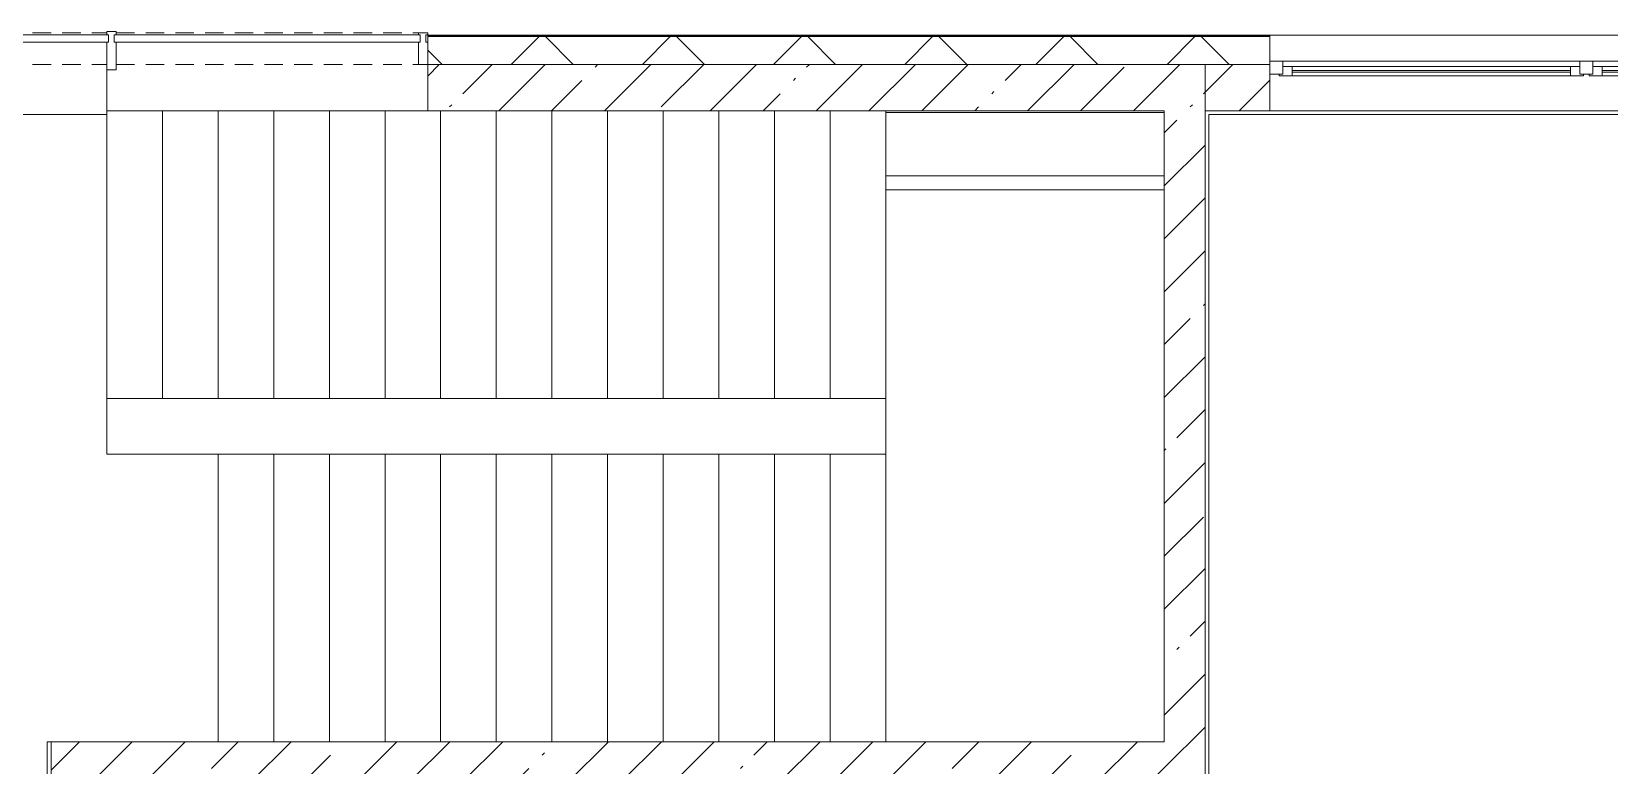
# Model space of a CAD drawing. Header units: millimetres. Extents: x 2623 to 211276, y -8553 to 29000.
# Drawn here: x 178741 to 187246, y 17623 to 21577 of the extents above; entities that cross this region are included whole.
import ezdxf

# ---------------------------------------------------------------- set-up
doc = ezdxf.new("R2010")
doc.units = ezdxf.units.MM
doc.linetypes.add('200_ШТРИХ__ш1_п0_6_', pattern=[160, 100, -60])
for name, color, linetype, lineweight in [('A-DETL-MBND-1', 7, '200_ШТРИХ__ш1_п0_6_', 9), ('A-GLAZ-1', 7, 'Continuous', 5), ('A-GLAZ-CWMG-1', 7, 'Continuous', 5), ('A-WALL', 7, 'Continuous', 9), ('A-WALL-3', 7, 'Continuous', 5), ('I-WALL-3', 7, 'Continuous', 5), ('S-STRS-1', 7, 'Continuous', 5)]:
    doc.layers.add(name, color=color, linetype=linetype, lineweight=lineweight)
doc.layers.add('A-FLOR-3', color=7, linetype='Continuous', lineweight=5, true_color=0xaaaaaa)
pattern_1 = [(45, (84266.1, 0), (-285.1231, 285.1231), []), (45, (84551.2, 0), (-285.1231, 285.1231), [504.031, -100.806, 16.764, -84.042])]

# ---------------------------------------------------------------- blocks, each defined once
blk = doc.blocks.new('120_Окно_СКБ_2Ст_Фрамуга сверху - 120_Окно_СКБ_2Ст_2300х2500_h_ ДОО-19727959-3_1_1_птичка')
at = {"layer": 'A-GLAZ-1'}
for p, q in [((-1150, -127), (-1150, -57)), ((-1150, -57), (-1080, -57)), ((1150, -57), (-1150, -57)), ((-1080, -57), (-1080, -127)), ((-1080, -57), (1080, -57)), ((520, -127), (520, -57)), ((520, -57), (590, -57)), ((590, -57), (590, -127)), ((1080, -127), (1080, -57)), ((1080, -57), (1150, -57)), ((1150, -57), (1150, -127)), ((-1080, -127), (-1150, -127)), ((-1150, -127), (-1100, -127)), ((-1080, -127), (-1100, -127)), ((-1100, -127), (-1100, -137)), ((-1100, -137), (540, -137)), ((540, -137), (-1100, -137)), ((520, -87), (-1080, -87)), ((-1080, -87), (-1080, -127)), ((-1030, -137), (-1030, -87)), ((-1030, -107), (470, -107)), ((470, -117), (-1030, -117)), ((470, -137), (470, -87)), ((520, -127), (520, -87)), ((590, -127), (520, -127)), ((540, -127), (520, -127)), ((540, -127), (570, -127)), ((540, -127), (570, -127)), ((540, -137), (540, -127)), ((590, -127), (570, -127)), ((570, -127), (570, -137)), ((570, -137), (1100, -137)), ((1100, -137), (570, -137)), ((1080, -87), (590, -87)), ((590, -87), (590, -127)), ((640, -137), (640, -87)), ((640, -107), (1030, -107)), ((1030, -117), (640, -117)), ((1030, -137), (1030, -87)), ((1080, -127), (1080, -87)), ((1150, -127), (1080, -127)), ((1100, -127), (1080, -127)), ((1100, -127), (1150, -127)), ((1100, -137), (1100, -127))]:
    blk.add_line(p, q, dxfattribs=at)
blk = doc.blocks.new('PNS_Панель прямоугольная - Нр_Стекло - 40мм-22855911-3_1_1_птичка')
at = {"layer": 'A-GLAZ-1'}
h = blk.add_hatch(dxfattribs=at)
h.set_pattern_fill('FP_129', color=256, style=0, pattern_type=2)
h.set_pattern_definition([(45, (-94620, -21060), (-1414.214, 1414.214), [1000, -3000]), (45, (-95620, -21560), (-1414.214, 1414.214), [3000, -1000]), (45, (-93620, -22060), (-1414.214, 1414.214), [1000, -3000])])
h.paths.add_polyline_path([(760, -40), (770, -40), (770, 0), (-770, 0), (-770, -40), (37.1, -40)])
for p, q in [((-770, 0), (770, 0)), ((760, 0), (-770, 0)), ((-760, -40), (760, -40))]:
    blk.add_line(p, q, dxfattribs=at)
blk = doc.blocks.new('Прямоугольный импост - Импост структурный с накладкой - 170мм-22855901-3_1_1_птичка')
at = {"layer": 'A-DETL-MBND-1'}
for p, q in [((93360, 21560), (93360, 21570)), ((93360, 21570), (94880, 21570)), ((93360, 21400), (94880, 21400))]:
    blk.add_line(p, q, dxfattribs=at)
blk = doc.blocks.new('Прямоугольный импост - Импост структурный с накладкой - 170мм-22854936-3_1_1_птичка')
at = {"layer": 'A-GLAZ-CWMG-1'}
for p, q in [((-50, 40), (-50, 160)), ((-50, 160), (0, 160)), ((0, 160), (0, 40)), ((-40, 40), (-50, 40)), ((-50, -10), (-50, 0)), ((-50, 0), (-40, 0)), ((-40, 0), (-40, 40)), ((-10, 40), (-10, 0)), ((0, 40), (-10, 40)), ((-10, 0), (0, 0)), ((0, 0), (0, -10)), ((0, -10), (-50, -10))]:
    blk.add_line(p, q, dxfattribs=at)
blk = doc.blocks.new('PNS_Панель прямоугольная1 - Нр_Стекло - 40мм-23689159-3_1_1_птичка')
at = {"layer": 'A-GLAZ-1'}
for p, q in [((-825, 0), (825, 0)), ((825, 0), (-815, 0)), ((-815, -40), (815, -40))]:
    blk.add_line(p, q, dxfattribs=at)
blk = doc.blocks.new('Прямоугольный импост - Импост структурный с накладкой - 170мм-23689141-3_1_1_птичка')
at = {"layer": 'A-DETL-MBND-1'}
for p, q in [((94930, 21570), (96560, 21570)), ((96560, 21570), (96560, 21560)), ((94930, 21400), (96560, 21400))]:
    blk.add_line(p, q, dxfattribs=at)
blk = doc.blocks.new('Прямоугольный импост - Импост структурный с накладкой - 190мм-22854925-3_1_1_птичка')
at = {"layer": 'A-GLAZ-CWMG-1'}
for p, q in [((-25, 40), (-25, 190)), ((-25, 190), (25, 190)), ((25, 190), (25, 40)), ((-15, 40), (-25, 40)), ((-25, -17), (-25, 0)), ((-25, 0), (-15, 0)), ((-15, 0), (-15, 40)), ((15, 40), (15, 0)), ((25, 40), (15, 40)), ((15, 0), (25, 0)), ((25, 0), (25, -17)), ((25, -17), (-25, -17))]:
    blk.add_line(p, q, dxfattribs=at)
blk = doc.blocks.new('Зашивка приборов отопления40 - Зашивка приборов отопления-33325598-3_1_1_птичка')
at = {"layer": 'A-WALL-3'}
for p, q in [((126595, 120), (125095, 120)), ((126595, 45), (126595, 120)), ((126595, 45), (125095, 45)), ((125095, 45), (126595, 45)), ((126595, -295), (126595, 45)), ((125095, -295), (126595, -295))]:
    blk.add_line(p, q, dxfattribs=at)

msp = doc.modelspace()

# ---------------------------------------------------------------- hatches: boundary and pattern name
at = {"layer": 'A-WALL-3'}
h = msp.add_hatch(dxfattribs=at)
h.set_pattern_fill('FP_71', color=256, style=0, pattern_type=2)
h.set_pattern_definition([(45, (84266.1, 0), (-353.5534, 353.5534), []), (135, (84266.1, 0), (-353.5534, -353.5534), [])])
h.paths.add_polyline_path([(209496.1, 21400), (209496.1, 21550), (204416.3, 21550), (204416.3, 21400), (209346.1, 21400)])
h.paths.add_polyline_path([(203516.3, 21400), (203516.3, 21550), (202166.5, 21550), (202166.5, 21400), (202660.4, 21400)])
h.paths.add_polyline_path([(191116.5, 21400), (191116.5, 21550), (189816.3, 21550), (189816.3, 21400), (190541.8, 21400)])
h.paths.add_polyline_path([(192016.5, 21400), (193316.5, 21400), (193316.5, 21550), (192016.5, 21550)])
h.paths.add_polyline_path([(177576.1, 21400), (177576.1, 21550), (177556.1, 21550), (177556.1, 21400)])
h.paths.add_polyline_path([(194216.5, 21400), (195516.1, 21400), (195516.1, 21550), (194216.5, 21550)])
h.paths.add_polyline_path([(200796, 21400), (201266.5, 21400), (201266.5, 21550), (200396.5, 21550), (200396.5, 21400)])
h.paths.add_polyline_path([(197816.1, 21400), (198966.5, 21400), (198966.5, 21550), (197816.1, 21550)])
h.paths.add_polyline_path([(182152, 21400), (185416.1, 21400), (185416.1, 21550), (180876.1, 21550), (180876.1, 21400)])
h.paths.add_polyline_path([(187745.2, 21400), (188916.3, 21400), (188916.3, 21550), (187716.1, 21550), (187716.1, 21400)])
at = {"layer": 'I-WALL-3'}
h = msp.add_hatch(dxfattribs=at)
h.set_pattern_fill('FP_67', color=256, style=0, pattern_type=2)
h.set_pattern_definition(pattern_1)
h.paths.add_polyline_path([(182152, 21150), (184846.1, 21150), (184846.1, 21400), (180876.1, 21400), (180876.1, 21150)])
h.paths.add_polyline_path([(177296.1, 21150), (177576.1, 21150), (177576.1, 21400), (177296.1, 21400)])
h = msp.add_hatch(dxfattribs=at)
h.set_pattern_fill('FP_67', color=256, style=0, pattern_type=2)
h.set_pattern_definition(pattern_1)
h.paths.add_polyline_path([(184846.1, 17530), (185066.1, 17530), (185066.1, 21400), (184846.1, 21400), (184846.1, 17750)])
h = msp.add_hatch(dxfattribs=at)
h.set_pattern_fill('FP_67', color=256, style=0, pattern_type=2)
h.set_pattern_definition(pattern_1)
h.paths.add_polyline_path([(195316.1, 21150), (195516.1, 21150), (195516.1, 21400), (195316.1, 21400), (195316.1, 21275)])
h.paths.add_polyline_path([(205306.1, 21150), (205306.1, 21400), (205116.1, 21400), (205116.1, 21150)])
h.paths.add_polyline_path([(194616.1, 21150), (194616.1, 21400), (194216.5, 21400), (194216.5, 21150)])
h.paths.add_polyline_path([(197816.1, 21150), (198966.5, 21150), (198966.5, 21400), (197816.1, 21400)])
h.paths.add_polyline_path([(202660.4, 21150), (203516.3, 21150), (203516.3, 21400), (202166.5, 21400), (202166.5, 21150)])
h.paths.add_polyline_path([(193316.5, 21150), (193316.5, 21400), (192016.5, 21400), (192016.5, 21150)])
h.paths.add_polyline_path([(201266.5, 21150), (201266.5, 21400), (200396.5, 21400), (200396.5, 21150), (200796, 21150)])
h.paths.add_polyline_path([(190316.1, 21150), (191116.5, 21150), (191116.5, 21400), (190316.1, 21400), (190316.1, 21246.1)])
h.paths.add_polyline_path([(187745.2, 21150), (188916.3, 21150), (188916.3, 21400), (187716.1, 21400), (187716.1, 21150)])
h.paths.add_polyline_path([(185066.1, 21150), (185416.1, 21150), (185416.1, 21400), (185066.1, 21400)])
h = msp.add_hatch(dxfattribs=at)
h.set_pattern_fill('FP_67', color=256, style=0, pattern_type=2)
h.set_pattern_definition(pattern_1)
h.paths.add_polyline_path([(179066.1, 13620), (179066.1, 17750), (178846.1, 17750), (178846.1, 13620)])
h = msp.add_hatch(dxfattribs=at)
h.set_pattern_fill('FP_67', color=256, style=0, pattern_type=2)
h.set_pattern_definition(pattern_1)
h.paths.add_polyline_path([(184846.1, 17530), (184846.1, 17750), (179066.1, 17750), (179066.1, 17530), (182152, 17530)])

# ---------------------------------------------------------------- linework, layer by layer
at = {"layer": 'A-FLOR-3'}
for p, q in [((179146.1, 19300), (179146.1, 21370)), ((179146.1, 21130), (177316.1, 21130)), ((189796.1, 21130), (185086.1, 21130)), ((185086.1, 21130), (185086.1, 13920)), ((179746.1, 19300), (179146.1, 19300)), ((179746.1, 17750), (179746.1, 19300)), ((178825.1, 13620), (178825.1, 17750)), ((178825.1, 17750), (178846.1, 17750))]:
    msp.add_line(p, q, dxfattribs=at)
at = {"layer": 'A-WALL'}
for p, q in [((185416.1, 21553), (180876.1, 21553)), ((185416.1, 21550), (180876.1, 21550)), ((180876.1, 21400), (184846.1, 21400)), ((185416.1, 21400), (185066.1, 21400))]:
    msp.add_line(p, q, dxfattribs=at)
at = {"layer": 'A-WALL-3'}
for p, q in [((189816.3, 21558), (180876.1, 21558)), ((180876.1, 21558), (180876.1, 21400)), ((185416.1, 21400), (185416.1, 21558)), ((184846.1, 21400), (185066.1, 21400))]:
    msp.add_line(p, q, dxfattribs=at)
at = {"layer": 'I-WALL-3'}
for p, q in [((180876.1, 21400), (180876.1, 21150)), ((185066.1, 13900), (185066.1, 21400)), ((185416.1, 21150), (185416.1, 21400)), ((180876.1, 21150), (184846.1, 21150)), ((184846.1, 21150), (184846.1, 17750)), ((189816.1, 21150), (185066.1, 21150)), ((178846.1, 17750), (178846.1, 13620)), ((184846.1, 17750), (178846.1, 17750))]:
    msp.add_line(p, q, dxfattribs=at)
at = {"layer": 'S-STRS-1'}
for p, q in [((179146.1, 19600), (179146.1, 21150)), ((179446.1, 21150), (179146.1, 21150)), ((179746.1, 21150), (179446.1, 21150)), ((179446.1, 19600), (179446.1, 21150)), ((179446.1, 19600), (179446.1, 21150)), ((180046.1, 21150), (179746.1, 21150)), ((179746.1, 19600), (179746.1, 21150)), ((179746.1, 19600), (179746.1, 21150)), ((180346.1, 21150), (180046.1, 21150)), ((180046.1, 19600), (180046.1, 21150)), ((180046.1, 19600), (180046.1, 21150)), ((180646.1, 21150), (180346.1, 21150)), ((180346.1, 19600), (180346.1, 21150)), ((180346.1, 19600), (180346.1, 21150)), ((180876.1, 21150), (180646.1, 21150)), ((180646.1, 19600), (180646.1, 21150)), ((180646.1, 19600), (180646.1, 21150)), ((180946.1, 19600), (180946.1, 21150)), ((180946.1, 19600), (180946.1, 21150)), ((181246.1, 19600), (181246.1, 21150)), ((181246.1, 19600), (181246.1, 21150)), ((181546.1, 19600), (181546.1, 21150)), ((181546.1, 19600), (181546.1, 21150)), ((181846.1, 19600), (181846.1, 21150)), ((181846.1, 19600), (181846.1, 21150)), ((182146.1, 19600), (182146.1, 21150)), ((182146.1, 19600), (182146.1, 21150)), ((182446.1, 19600), (182446.1, 21150)), ((182446.1, 19600), (182446.1, 21150)), ((182746.1, 19600), (182746.1, 21150)), ((182746.1, 19600), (182746.1, 21150)), ((183046.1, 19600), (183046.1, 21150)), ((183046.1, 19600), (183046.1, 21150)), ((183346.1, 21140), (183346.1, 21150)), ((183346.1, 21140), (183346.1, 21150)), ((183346.1, 19600), (183346.1, 20725)), ((183346.1, 19600), (183346.1, 20725)), ((179446.1, 19600), (179146.1, 19600)), ((179746.1, 19600), (179446.1, 19600)), ((180046.1, 19600), (179746.1, 19600)), ((180346.1, 19600), (180046.1, 19600)), ((180646.1, 19600), (180346.1, 19600)), ((180946.1, 19600), (180646.1, 19600)), ((181246.1, 19600), (180946.1, 19600)), ((181546.1, 19600), (181246.1, 19600)), ((181846.1, 19600), (181546.1, 19600)), ((182146.1, 19600), (181846.1, 19600)), ((182446.1, 19600), (182146.1, 19600)), ((182746.1, 19600), (182446.1, 19600)), ((183046.1, 19600), (182746.1, 19600)), ((183346.1, 19600), (183046.1, 19600)), ((183346.1, 19600), (183346.1, 19300)), ((179746.1, 19300), (180046.1, 19300)), ((180046.1, 19300), (180346.1, 19300)), ((180046.1, 19300), (180046.1, 17750)), ((180046.1, 19300), (180046.1, 17750)), ((180346.1, 19300), (180646.1, 19300)), ((180346.1, 19300), (180346.1, 17750)), ((180346.1, 19300), (180346.1, 17750)), ((180646.1, 19300), (180946.1, 19300)), ((180646.1, 19300), (180646.1, 17750)), ((180646.1, 19300), (180646.1, 17750)), ((180946.1, 19300), (181246.1, 19300)), ((180946.1, 19300), (180946.1, 17750)), ((180946.1, 19300), (180946.1, 17750)), ((181246.1, 19300), (181546.1, 19300)), ((181246.1, 19300), (181246.1, 17750)), ((181246.1, 19300), (181246.1, 17750)), ((181546.1, 19300), (181846.1, 19300)), ((181546.1, 19300), (181546.1, 17750)), ((181546.1, 19300), (181546.1, 17750)), ((181846.1, 19300), (182146.1, 19300)), ((181846.1, 19300), (181846.1, 17750)), ((181846.1, 19300), (181846.1, 17750)), ((182146.1, 19300), (182446.1, 19300)), ((182146.1, 19300), (182146.1, 17750)), ((182146.1, 19300), (182146.1, 17750)), ((182446.1, 19300), (182746.1, 19300)), ((182446.1, 19300), (182446.1, 17750)), ((182446.1, 19300), (182446.1, 17750)), ((182746.1, 19300), (183046.1, 19300)), ((182746.1, 19300), (182746.1, 17750)), ((182746.1, 19300), (182746.1, 17750)), ((183046.1, 19300), (183346.1, 19300)), ((183046.1, 19300), (183046.1, 17750)), ((183046.1, 19300), (183046.1, 17750)), ((183346.1, 19300), (183346.1, 17750)), ((183346.1, 19300), (183346.1, 17750))]:
    msp.add_line(p, q, dxfattribs=at)

# ---------------------------------------------------------------- block references
at = {"layer": 'A-DETL-MBND-1'}
for name in ['Прямоугольный импост - Импост структурный с накладкой - 170мм-22855901-3_1_1_птичка', 'Прямоугольный импост - Импост структурный с накладкой - 170мм-23689141-3_1_1_птичка']:
    msp.add_blockref(name, (84266.1, 0), dxfattribs=at)
at = {"layer": 'A-GLAZ-1'}
for name, p in [('PNS_Панель прямоугольная - Нр_Стекло - 40мм-22855911-3_1_1_птичка', (178386.1, 21560)), ('PNS_Панель прямоугольная1 - Нр_Стекло - 40мм-23689159-3_1_1_птичка', (180011.1, 21560)), ('120_Окно_СКБ_2Ст_Фрамуга сверху - 120_Окно_СКБ_2Ст_2300х2500_h_ ДОО-19727959-3_1_1_птичка', (186566.1, 21475))]:
    msp.add_blockref(name, p, dxfattribs=at)
at = {"layer": 'A-GLAZ-CWMG-1', "extrusion": (0, 0, -1), "rotation": 180}
for name, p in [('Прямоугольный импост - Импост структурный с накладкой - 190мм-22854925-3_1_1_птичка', (-179171.1, 21560)), ('Прямоугольный импост - Импост структурный с накладкой - 170мм-22854936-3_1_1_птичка', (-180876.1, 21560))]:
    msp.add_blockref(name, p, dxfattribs=at)
at = {"layer": 'A-WALL-3', "rotation": 180}
msp.add_blockref('Зашивка приборов отопления40 - Зашивка приборов отопления-33325598-3_1_1_птичка', (309941.1, 20845), dxfattribs=at)

doc.saveas('drawing.dxf')
